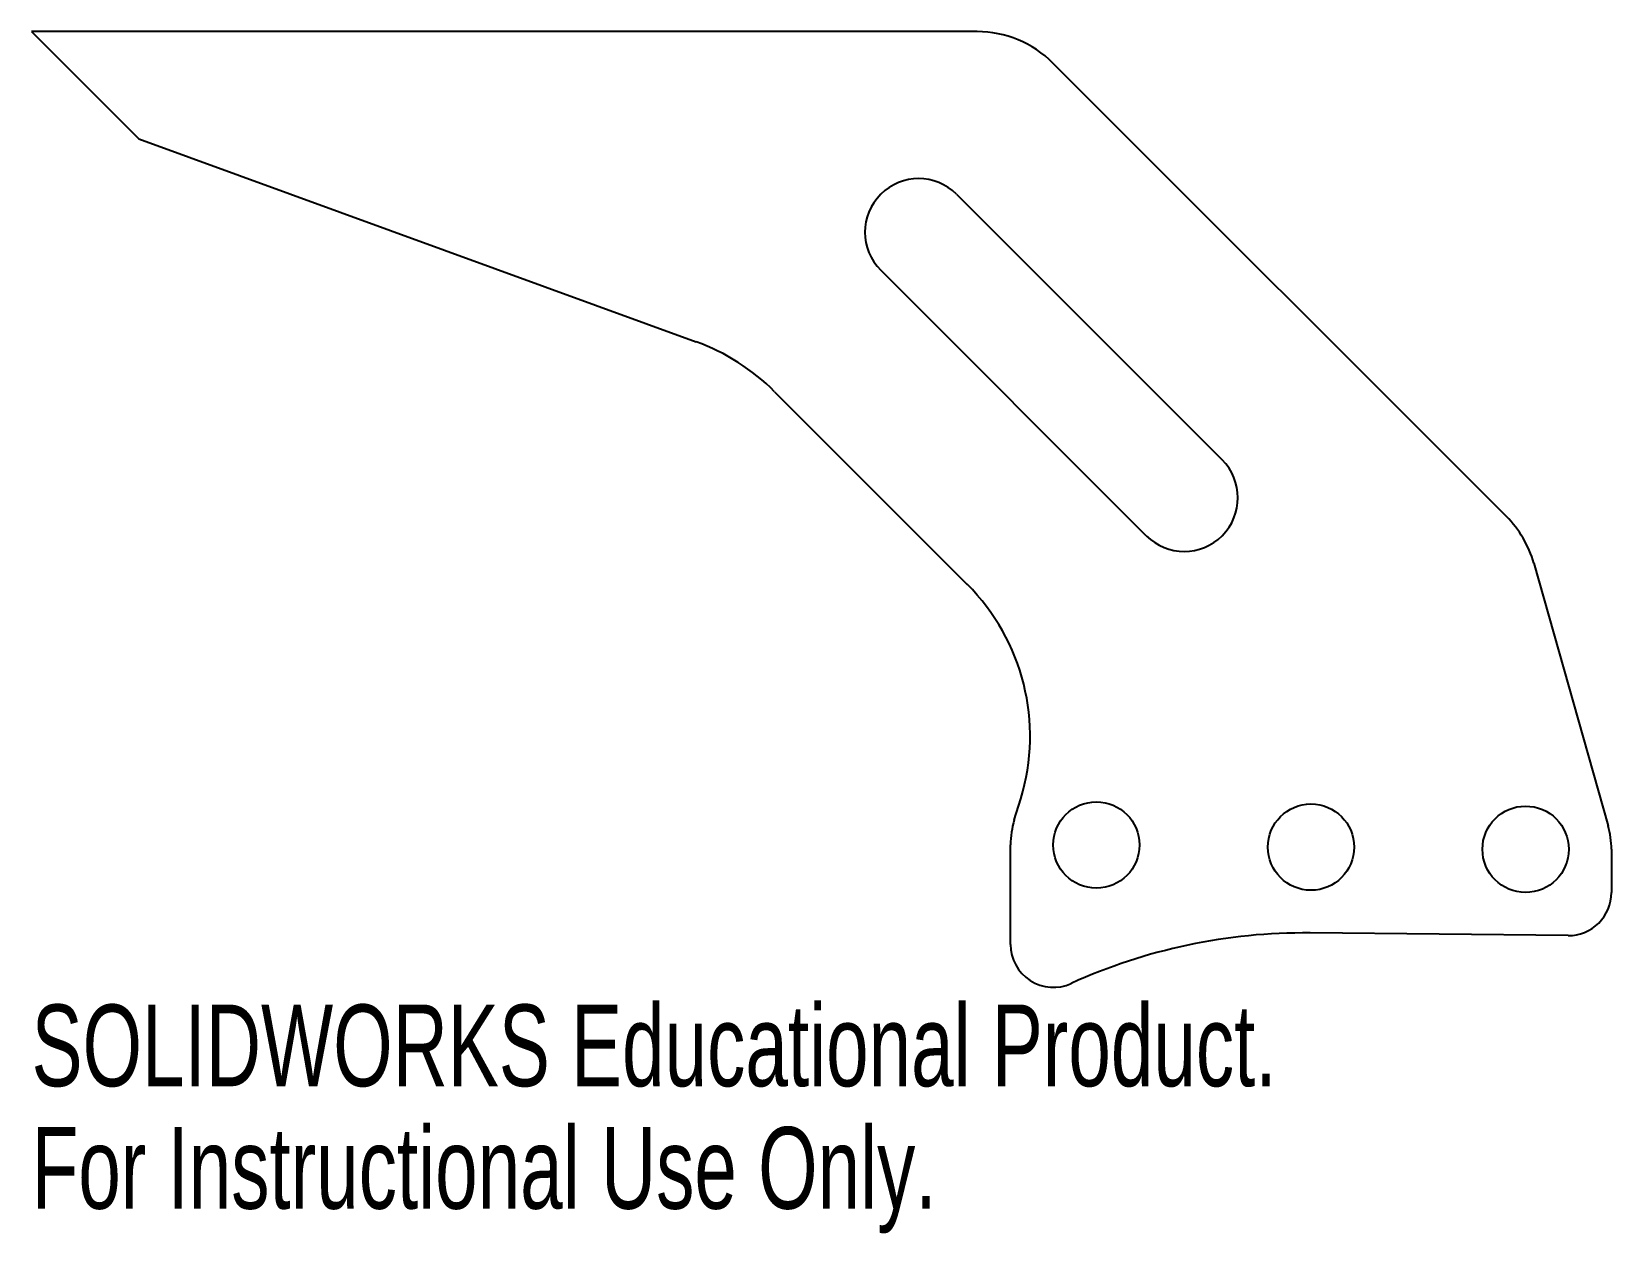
# Model space of a CAD drawing. Header units: inches. Extents: x -11.69 to -8.01, y 0.61 to 3.41.
import ezdxf

# ---------------------------------------------------------------- set-up
doc = ezdxf.new("R2010")
doc.units = ezdxf.units.IN
doc.header["$MEASUREMENT"] = 0
doc.styles.add('SLDTEXTSTYLE0', font='TXT', dxfattribs={"width": 0.7})

msp = doc.modelspace()

# ---------------------------------------------------------------- linework, layer by layer
at = {"color": 7, "linetype": 'Continuous', "lineweight": 25}
for p, q in [((-9.4846, 3.4123), (-11.6876, 3.4123)), ((-11.6876, 3.4123), (-11.4376, 3.1623)), ((-8.2513, 2.2826), (-9.3078, 3.3391)), ((-11.4376, 3.1623), (-10.1388, 2.6896)), ((-9.5324, 3.0333), (-8.9136, 2.4146)), ((-9.0904, 2.2378), (-9.7091, 2.8565)), ((-9.9563, 2.5733), (-9.5075, 2.1246)), ((-8.1876, 2.174), (-8.0142, 1.5619)), ((-9.3979, 1.5758), (-9.3829, 1.6252)), ((-9.4066, 1.2857), (-9.4066, 1.5174)), ((-8.0066, 1.5074), (-8.0066, 1.4064)), ((-8.1076, 1.3064), (-8.7086, 1.3124))]:
    msp.add_line(p, q, dxfattribs=at)
for centre in [(-9.2066, 1.5174), (-8.7066, 1.5124), (-8.2066, 1.5074)]:
    msp.add_circle(centre, 0.1005, dxfattribs=at)
for centre, radius, start, end in [((-9.4846, 3.1623), 0.25, 45, 90), ((-9.6208, 2.9449), 0.125, 45, 225), ((-10.3098, 2.2198), 0.5, 45, 70), ((-9.002, 2.3262), 0.125, 225, 45), ((-8.4281, 2.1058), 0.25, 15.8155, 45), ((-9.8611, 1.7711), 0.5, 343.0349, 45), ((-9.2066, 1.5174), 0.2, 163.0349, 180), ((-8.2066, 1.5074), 0.2, 0, 15.8155), ((-8.1066, 1.4064), 0.1, 269.4252, 0), ((-8.7218, 0), 1.3125, 89.4252, 114.4586), ((-9.3066, 1.2857), 0.1, 180, 294.4586)]:
    msp.add_arc(centre, radius, start, end, dxfattribs=at)

# ---------------------------------------------------------------- texts
at = {"color": 7, "linetype": 'Continuous', "char_height": 0.1903, "attachment_point": 1, "style": 'SLDTEXTSTYLE0'}
for s, insert in [('SOLIDWORKS Educational Product.', (-11.6876, 1.1456)), ('For Instructional Use Only.', (-11.6876, 0.8602))]:
    msp.add_mtext(s, dxfattribs=dict(at, insert=insert))

doc.saveas('drawing.dxf')
